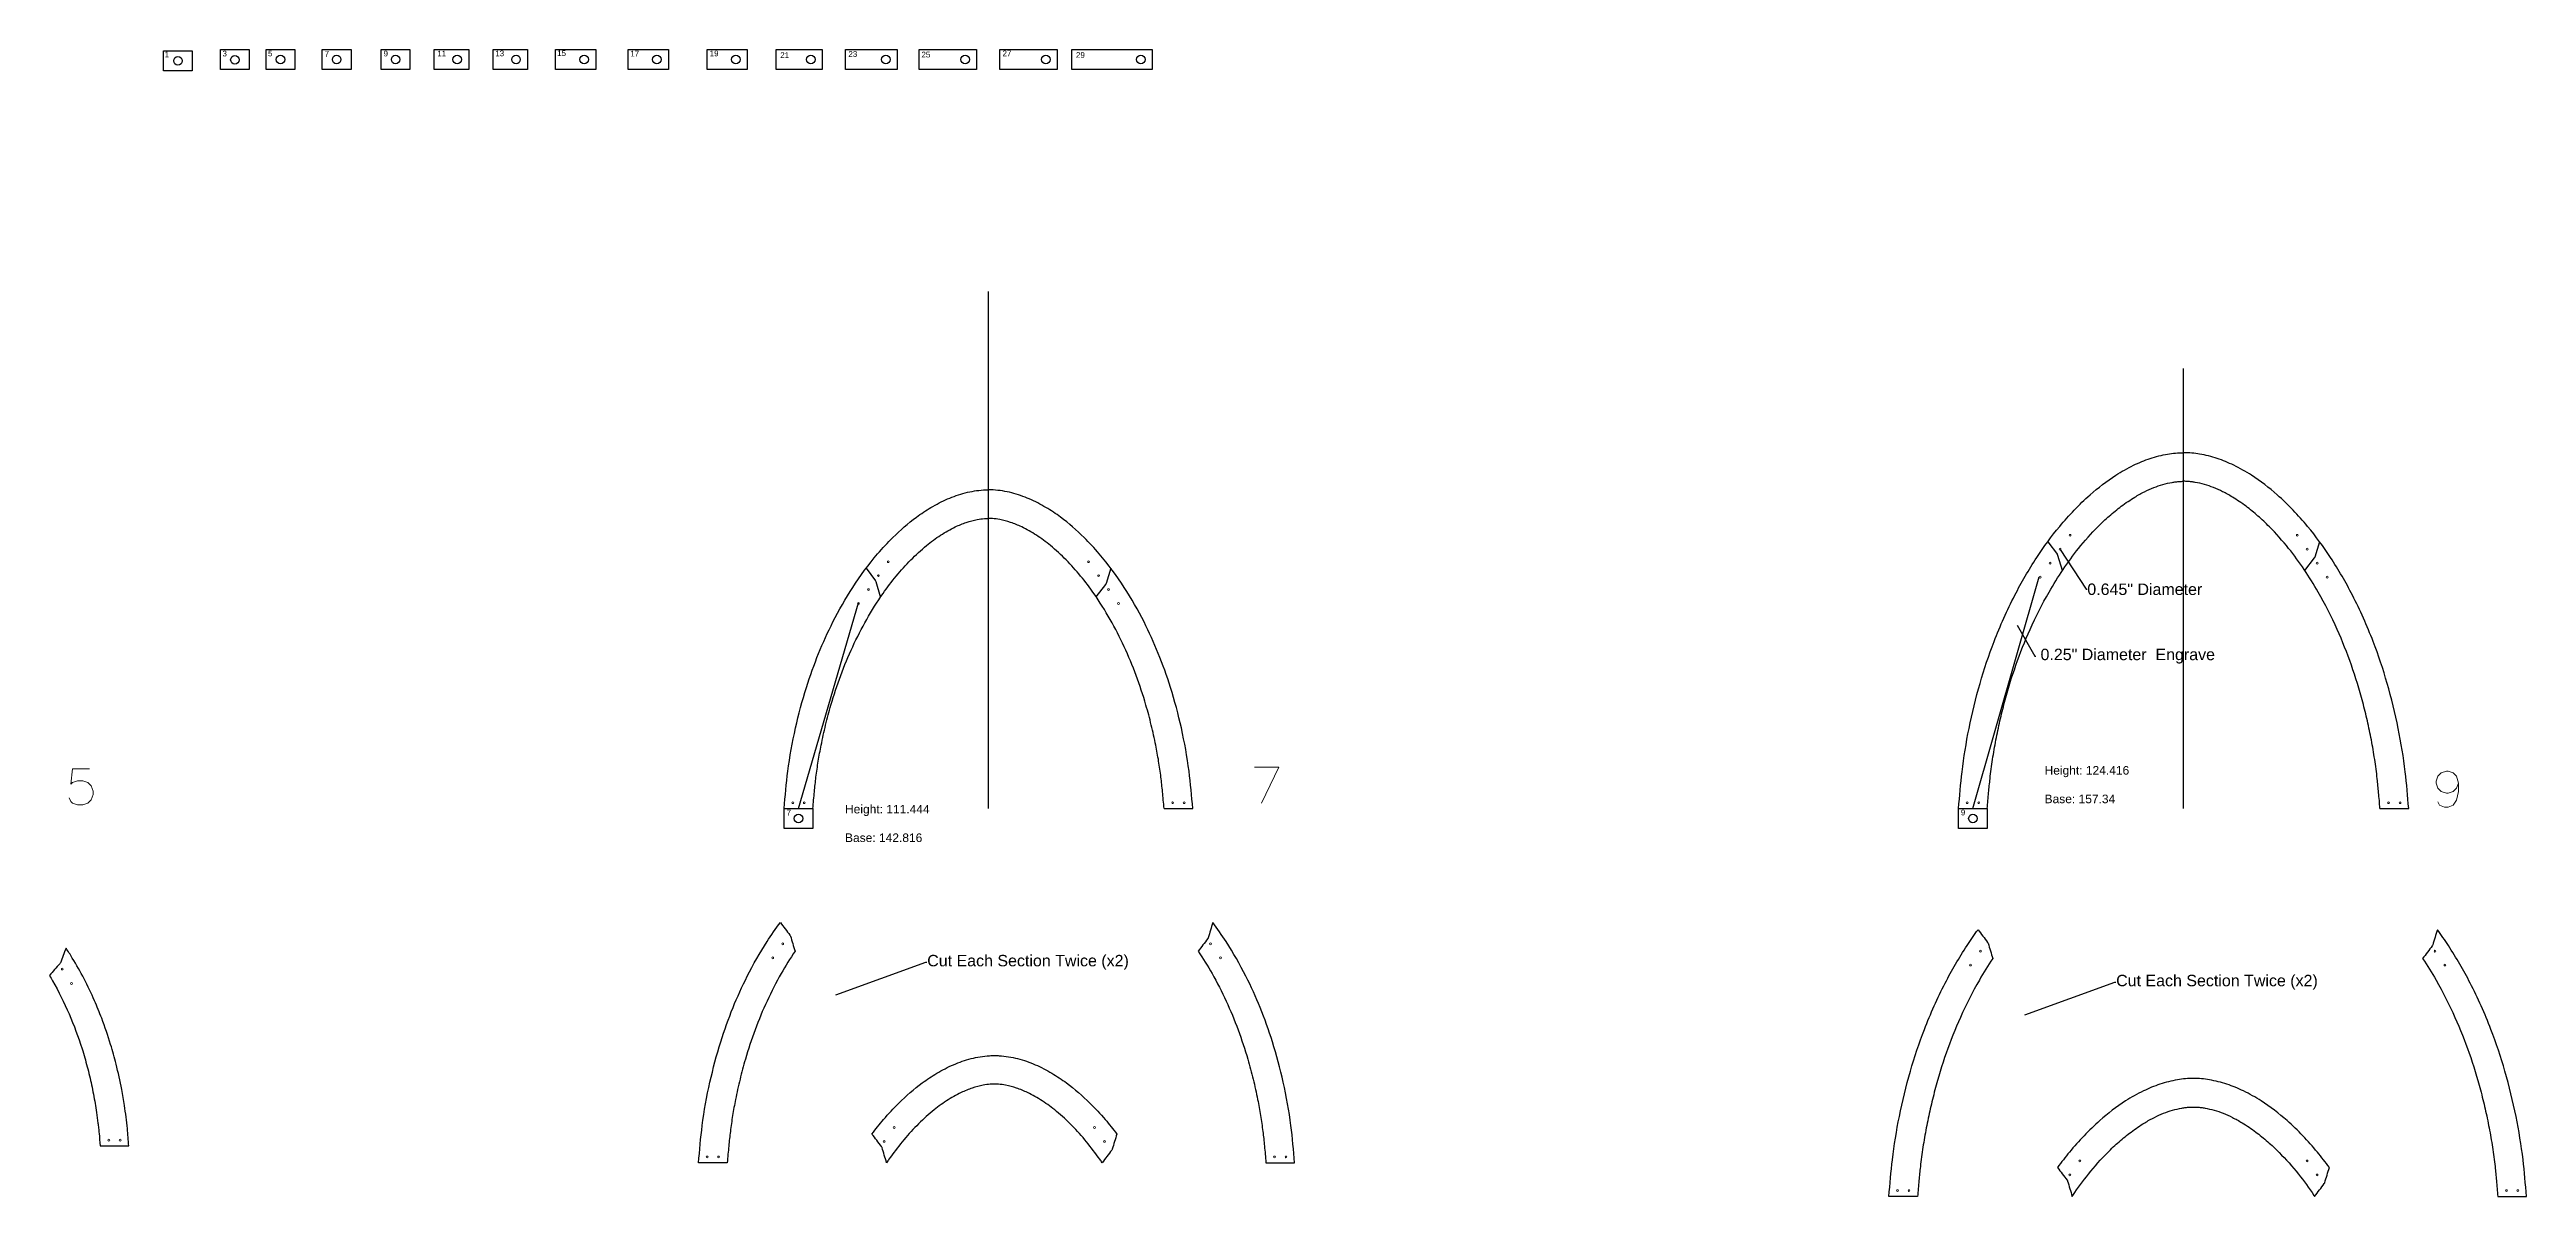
# Model space of a CAD drawing. Header units: inches. Extents: x -1683 to 11264, y -1696 to 4470.
# Drawn here: x 926 to 1792, y -1476 to -1075 of the extents above; entities that cross this region are included whole.
import ezdxf
from ezdxf import colors
from ezdxf.entities.mleader import LeaderData, LeaderLine
from ezdxf.math import Vec2, Vec3

# ---------------------------------------------------------------- set-up
doc = ezdxf.new("R2010")
doc.units = ezdxf.units.IN
doc.header["$MEASUREMENT"] = 0
doc.layers.add('Anchoring', color=1, linetype='Continuous')
doc.layers.add('Annotation', color=7, linetype='Continuous', lineweight=9)
doc.layers.add('Drilling', color=3, linetype='Continuous', lineweight=13)
doc.styles.get("Standard").update_dxf_attribs({"font": 'Arial.ttf'})

msp = doc.modelspace()

# ---------------------------------------------------------------- linework, layer by layer
at = {"transparency": 33554687}
for p, q in [((1253.976, -1340.609), (1253.976, -1159.796)), ((1182.568, -1340.609), (1192.604, -1340.609)), ((1315.348, -1340.609), (1325.384, -1340.609))]:
    msp.add_line(p, q, dxfattribs=at)
for p, q in [((1671.783, -1340.609), (1671.783, -1186.775)), ((1624.26, -1247.34), (1627.627, -1251.78)), ((1629.401, -1257.429), (1627.787, -1252.095)), ((1714.165, -1257.429), (1717.532, -1252.988)), ((1719.306, -1247.34), (1717.693, -1252.674)), ((1211.178, -1256.612), (1214.53, -1261.024)), ((1216.29, -1266.645), (1214.691, -1261.34)), ((1291.662, -1266.645), (1295.015, -1262.234)), ((1296.775, -1256.612), (1295.176, -1261.917)), ((1593.113, -1340.609), (1603.146, -1340.609)), ((1740.42, -1340.609), (1750.453, -1340.609))]:
    msp.add_line(p, q)
for points, knots in [([(1593.113, -1340.609), (1593.461, -1336.329), (1594.224, -1326.959), (1596.632, -1312.317), (1600.328, -1297.072), (1605.562, -1281.418), (1612.127, -1266.652), (1619.904, -1253.203), (1628.573, -1241.322), (1637.838, -1231.568), (1646.776, -1224.665), (1653.955, -1220.583), (1660.029, -1218.061), (1665.957, -1216.57), (1669.875, -1216.178), (1671.783, -1216.193)], [0, 0, 0, 0, 20.3234942, 44.5021676, 70.16711, 94.5237894, 122.5568925, 146.5292791, 167.9481133, 192.0704626, 209.9549805, 221.215557, 231.0716215, 241.0361889, 249.925333, 249.925333, 249.925333, 249.925333]), ([(1750.453, -1340.609), (1750.105, -1336.329), (1749.342, -1326.959), (1746.934, -1312.317), (1743.238, -1297.072), (1738.004, -1281.418), (1731.439, -1266.652), (1723.662, -1253.203), (1714.993, -1241.322), (1705.728, -1231.568), (1696.79, -1224.665), (1689.611, -1220.583), (1683.537, -1218.061), (1677.609, -1216.57), (1673.691, -1216.178), (1671.783, -1216.193)], [0, 0, 0, 0, 20.3234942, 44.5021676, 70.16711, 94.5237894, 122.5568925, 146.5292791, 167.9481133, 192.0704626, 209.9549805, 221.215557, 231.0716215, 241.0361889, 249.925333, 249.925333, 249.925333, 249.925333]), ([(1603.146, -1340.609), (1603.298, -1338.746), (1603.45, -1336.906), (1603.764, -1333.45), (1603.923, -1331.827), (1604.23, -1329.087), (1604.367, -1327.959), (1604.667, -1325.696), (1604.829, -1324.564), (1605.348, -1321.168), (1605.739, -1318.905), (1606.597, -1314.419), (1607.062, -1312.197), (1608.065, -1307.784), (1608.604, -1305.589), (1610.342, -1299.047), (1611.66, -1294.741), (1614.632, -1286.261), (1616.285, -1282.088), (1620.109, -1273.538), (1622.315, -1269.174), (1626.28, -1262.268), (1627.915, -1259.633), (1631.361, -1254.518), (1633.17, -1252.042), (1637.204, -1246.997), (1639.452, -1244.454), (1643.108, -1240.774), (1644.438, -1239.521), (1647.165, -1237.126), (1648.557, -1235.99), (1651.534, -1233.759), (1653.126, -1232.677), (1655.867, -1231.021), (1657.001, -1230.393), (1659.204, -1229.291), (1660.268, -1228.812), (1662.386, -1227.971), (1663.437, -1227.611), (1665.575, -1226.999), (1666.656, -1226.749), (1668.187, -1226.479), (1668.637, -1226.411), (1669.508, -1226.302), (1669.93, -1226.261), (1670.806, -1226.203), (1671.257, -1226.189), (1671.706, -1226.193), (1671.707, -1226.193), (1671.708, -1226.193), (1671.71, -1226.193), (1671.734, -1226.193), (1671.759, -1226.193), (1671.783, -1226.193)], [1.286661, 1.286661, 1.286661, 1.286661, 10.1676099, 10.1676099, 18.2126065, 18.2126065, 23.9412496, 23.9412496, 29.6698928, 29.6698928, 41.1271791, 41.1271791, 52.3934174, 52.3934174, 63.6596557, 63.6596557, 86.1921324, 86.1921324, 108.724609, 108.724609, 133.3963671, 133.3963671, 149.1855341, 149.1855341, 164.9747012, 164.9747012, 182.6828516, 182.6828516, 192.3919656, 192.3919656, 202.1010796, 202.1010796, 212.754456, 212.754456, 220.1433039, 220.1433039, 227.0021249, 227.0021249, 233.860946, 233.860946, 240.719767, 240.719767, 243.6765654, 243.6765654, 246.6333638, 246.6333638, 249.925333, 249.925333, 249.925333, 249.9349318, 249.9349318, 249.9349318, 250.1139439, 250.1139439, 250.1139439, 250.1139439]), ([(1671.722, -1224.593), (1671.746, -1224.593), (1671.771, -1224.593), (1671.795, -1224.593), (1671.795, -1224.593), (1671.795, -1224.593)], [249.93493179, 249.93493179, 249.93493179, 249.93493179, 250.1121538, 250.1121538, 250.11394392, 250.11394392, 250.11394392, 250.11394392]), ([(1671.741, -1222.193), (1671.765, -1222.193), (1671.789, -1222.193), (1671.814, -1222.193), (1671.814, -1222.193), (1671.814, -1222.193)], [249.93493179, 249.93493179, 249.93493179, 249.93493179, 250.1121538, 250.1121538, 250.11394392, 250.11394392, 250.11394392, 250.11394392]), ([(1671.825, -1222.193), (1671.801, -1222.193), (1671.777, -1222.193), (1671.752, -1222.193), (1671.752, -1222.193), (1671.752, -1222.193)], [249.93493179, 249.93493179, 249.93493179, 249.93493179, 250.1121538, 250.1121538, 250.11394392, 250.11394392, 250.11394392, 250.11394392]), ([(1671.844, -1224.593), (1671.819, -1224.593), (1671.795, -1224.593), (1671.771, -1224.593), (1671.771, -1224.593), (1671.77, -1224.593)], [249.93493179, 249.93493179, 249.93493179, 249.93493179, 250.1121538, 250.1121538, 250.11394392, 250.11394392, 250.11394392, 250.11394392]), ([(1740.42, -1340.609), (1740.268, -1338.746), (1740.116, -1336.906), (1739.802, -1333.45), (1739.642, -1331.827), (1739.336, -1329.087), (1739.199, -1327.959), (1738.899, -1325.696), (1738.737, -1324.564), (1738.218, -1321.168), (1737.827, -1318.905), (1736.968, -1314.419), (1736.504, -1312.197), (1735.501, -1307.784), (1734.962, -1305.589), (1733.224, -1299.047), (1731.906, -1294.741), (1728.934, -1286.261), (1727.281, -1282.088), (1723.457, -1273.538), (1721.251, -1269.174), (1717.286, -1262.268), (1715.651, -1259.633), (1712.205, -1254.518), (1710.396, -1252.042), (1706.362, -1246.997), (1704.114, -1244.454), (1700.458, -1240.774), (1699.128, -1239.521), (1696.401, -1237.126), (1695.009, -1235.99), (1692.032, -1233.759), (1690.44, -1232.677), (1687.699, -1231.021), (1686.565, -1230.393), (1684.362, -1229.291), (1683.298, -1228.812), (1681.18, -1227.971), (1680.129, -1227.611), (1677.991, -1226.999), (1676.91, -1226.749), (1675.379, -1226.479), (1674.928, -1226.411), (1674.058, -1226.302), (1673.636, -1226.261), (1672.76, -1226.203), (1672.309, -1226.189), (1671.86, -1226.193), (1671.859, -1226.193), (1671.858, -1226.193), (1671.856, -1226.193), (1671.832, -1226.193), (1671.807, -1226.193), (1671.783, -1226.193)], [1.286661, 1.286661, 1.286661, 1.286661, 10.1676099, 10.1676099, 18.2126065, 18.2126065, 23.9412496, 23.9412496, 29.6698928, 29.6698928, 41.1271791, 41.1271791, 52.3934174, 52.3934174, 63.6596557, 63.6596557, 86.1921324, 86.1921324, 108.724609, 108.724609, 133.3963671, 133.3963671, 149.1855341, 149.1855341, 164.9747012, 164.9747012, 182.6828516, 182.6828516, 192.3919656, 192.3919656, 202.1010796, 202.1010796, 212.754456, 212.754456, 220.1433039, 220.1433039, 227.0021249, 227.0021249, 233.860946, 233.860946, 240.719767, 240.719767, 243.6765654, 243.6765654, 246.6333638, 246.6333638, 249.925333, 249.925333, 249.925333, 249.9349318, 249.9349318, 249.9349318, 250.1139439, 250.1139439, 250.1139439, 250.1139439]), ([(1186.349, -1390.546), (1185.816, -1388.777), (1185.283, -1387.009), (1184.751, -1385.24), (1184.716, -1385.127), (1184.661, -1385.018), (1184.589, -1384.924), (1183.472, -1383.453), (1182.354, -1381.983), (1181.237, -1380.512), (1179.603, -1382.681), (1175.394, -1388.725), (1169.758, -1398.638), (1164.448, -1410.393), (1160.016, -1422.776), (1156.363, -1436.552), (1153.795, -1450.719), (1152.995, -1460.171), (1152.628, -1464.509), (1155.973, -1464.509), (1159.318, -1464.509), (1162.664, -1464.509), (1162.831, -1462.536), (1162.998, -1460.594), (1163.351, -1456.948), (1163.532, -1455.237), (1163.855, -1452.622), (1163.979, -1451.696), (1164.245, -1449.838), (1164.387, -1448.909), (1164.842, -1446.121), (1165.18, -1444.262), (1166.024, -1440.039), (1166.55, -1437.671), (1167.695, -1432.977), (1168.315, -1430.648), (1170.005, -1424.843), (1171.142, -1421.393), (1173.668, -1414.593), (1175.055, -1411.244), (1178.079, -1404.691), (1179.717, -1401.484), (1183.008, -1395.688), (1184.629, -1393.074), (1186.349, -1390.546)], [0, 0, 0, 0, 1, 1, 1, 1.3552058, 1.3552058, 1.3552058, 2.3552058, 2.3552058, 2.3552058, 15.204322, 37.1665399, 56.2488392, 76.2117104, 99.3699487, 123.6621644, 144.2668275, 144.2668275, 144.2668275, 145.2668275, 145.2668275, 145.2668275, 154.6773656, 154.6773656, 163.2387657, 163.2387657, 167.9903851, 167.9903851, 172.7420046, 172.7420046, 182.2452436, 182.2452436, 194.3467569, 194.3467569, 206.4482702, 206.4482702, 224.7899986, 224.7899986, 243.131727, 243.131727, 261.4734554, 261.4734554, 277.2921686, 277.2921686, 277.2921686, 277.2921686]), ([(1361.002, -1464.509), (1357.657, -1464.509), (1354.312, -1464.509), (1350.966, -1464.509), (1350.799, -1462.536), (1350.631, -1460.594), (1350.279, -1456.948), (1350.097, -1455.237), (1349.775, -1452.622), (1349.651, -1451.696), (1349.385, -1449.838), (1349.242, -1448.909), (1348.788, -1446.121), (1348.45, -1444.262), (1347.605, -1440.039), (1347.08, -1437.671), (1345.935, -1432.977), (1345.315, -1430.648), (1343.625, -1424.843), (1342.488, -1421.393), (1339.962, -1414.593), (1338.575, -1411.244), (1335.551, -1404.691), (1333.913, -1401.484), (1330.622, -1395.688), (1329.001, -1393.074), (1327.281, -1390.546), (1328.398, -1389.075), (1329.515, -1387.604), (1330.633, -1386.134), (1330.705, -1386.039), (1330.76, -1385.931), (1330.794, -1385.817), (1331.327, -1384.049), (1331.86, -1382.28), (1332.393, -1380.512), (1334.027, -1382.681), (1338.235, -1388.725), (1343.872, -1398.638), (1349.182, -1410.393), (1353.614, -1422.776), (1357.267, -1436.552), (1359.835, -1450.719), (1360.635, -1460.171), (1361.002, -1464.509)], [0, 0, 0, 0, 1, 1, 1, 10.4105382, 10.4105382, 18.9719382, 18.9719382, 23.7235577, 23.7235577, 28.4751771, 28.4751771, 37.9784161, 37.9784161, 50.0799294, 50.0799294, 62.1814427, 62.1814427, 80.5231711, 80.5231711, 98.8648995, 98.8648995, 117.2066279, 117.2066279, 133.0253412, 133.0253412, 133.0253412, 134.0253412, 134.0253412, 134.0253412, 134.380547, 134.380547, 134.380547, 135.380547, 135.380547, 135.380547, 148.2296632, 170.1918811, 189.2741804, 209.2370515, 232.3952898, 256.6875055, 277.2921686, 277.2921686, 277.2921686, 277.2921686]), ([(1605.043, -1393.096), (1604.505, -1391.317), (1603.967, -1389.539), (1603.43, -1387.761), (1603.396, -1387.649), (1603.34, -1387.54), (1603.269, -1387.447), (1602.147, -1385.967), (1601.025, -1384.486), (1599.902, -1383.006), (1598.571, -1384.822), (1594.406, -1390.841), (1587.769, -1402.319), (1581.204, -1417.085), (1575.97, -1432.738), (1572.275, -1447.984), (1569.866, -1462.625), (1569.103, -1471.996), (1568.755, -1476.275), (1572.099, -1476.275), (1575.444, -1476.275), (1578.788, -1476.275), (1578.94, -1474.412), (1579.092, -1472.573), (1579.406, -1469.116), (1579.566, -1467.494), (1579.872, -1464.754), (1580.009, -1463.626), (1580.309, -1461.362), (1580.471, -1460.23), (1580.99, -1456.835), (1581.381, -1454.572), (1582.24, -1450.086), (1582.704, -1447.864), (1583.707, -1443.45), (1584.247, -1441.256), (1585.984, -1434.714), (1587.302, -1430.408), (1590.274, -1421.928), (1591.927, -1417.755), (1595.751, -1409.204), (1597.957, -1404.841), (1601.851, -1398.058), (1603.407, -1395.542), (1605.043, -1393.096)], [0, 0, 0, 0, 1, 1, 1, 1.3532484, 1.3532484, 1.3532484, 2.3532484, 2.3532484, 2.3532484, 13.0091055, 36.9814921, 65.0145951, 89.3712746, 115.0362169, 139.2148904, 159.5383846, 159.5383846, 159.5383846, 160.5383846, 160.5383846, 160.5383846, 169.4193335, 169.4193335, 177.4643301, 177.4643301, 183.1929732, 183.1929732, 188.9216164, 188.9216164, 200.3789027, 200.3789027, 211.645141, 211.645141, 222.9113793, 222.9113793, 245.443856, 245.443856, 267.9763326, 267.9763326, 292.6480907, 292.6480907, 307.7113854, 307.7113854, 307.7113854, 307.7113854]), ([(1791.622, -1476.275), (1788.278, -1476.275), (1784.933, -1476.275), (1781.589, -1476.275), (1781.437, -1474.412), (1781.285, -1472.573), (1780.971, -1469.116), (1780.811, -1467.494), (1780.505, -1464.754), (1780.368, -1463.626), (1780.068, -1461.362), (1779.906, -1460.23), (1779.387, -1456.835), (1778.995, -1454.572), (1778.137, -1450.086), (1777.673, -1447.864), (1776.67, -1443.45), (1776.13, -1441.256), (1774.393, -1434.714), (1773.075, -1430.408), (1770.103, -1421.928), (1768.45, -1417.755), (1764.626, -1409.204), (1762.42, -1404.841), (1758.526, -1398.058), (1756.97, -1395.542), (1755.334, -1393.096), (1756.457, -1391.615), (1757.579, -1390.135), (1758.701, -1388.655), (1758.772, -1388.561), (1758.828, -1388.453), (1758.862, -1388.34), (1759.399, -1386.562), (1759.937, -1384.784), (1760.475, -1383.006), (1761.806, -1384.822), (1765.971, -1390.841), (1772.608, -1402.319), (1779.173, -1417.085), (1784.407, -1432.738), (1788.102, -1447.984), (1790.511, -1462.625), (1791.274, -1471.996), (1791.622, -1476.275)], [0, 0, 0, 0, 1, 1, 1, 9.8809489, 9.8809489, 17.9259455, 17.9259455, 23.6545887, 23.6545887, 29.3832318, 29.3832318, 40.8405181, 40.8405181, 52.1067564, 52.1067564, 63.3729948, 63.3729948, 85.9054714, 85.9054714, 108.437948, 108.437948, 133.1097061, 133.1097061, 148.1730008, 148.1730008, 148.1730008, 149.1730008, 149.1730008, 149.1730008, 149.5262492, 149.5262492, 149.5262492, 150.5262492, 150.5262492, 150.5262492, 161.1821063, 185.1544929, 213.1875959, 237.5442754, 263.2092178, 287.3878912, 307.7113854, 307.7113854, 307.7113854, 307.7113854]), ([(953.466, -1458.623), (950.123, -1458.623), (946.78, -1458.623), (943.437, -1458.623), (943.322, -1457.117), (943.207, -1455.656), (943.017, -1453.635), (942.957, -1453.039), (942.826, -1451.839), (942.757, -1451.238), (942.535, -1449.43), (942.37, -1448.221), (942.03, -1445.919), (941.858, -1444.828), (941.493, -1442.663), (941.3, -1441.586), (940.89, -1439.443), (940.672, -1438.373), (939.983, -1435.172), (939.474, -1433.046), (938.361, -1428.827), (937.756, -1426.734), (935.795, -1420.511), (934.29, -1416.44), (930.871, -1408.508), (928.958, -1404.647), (926.464, -1400.286), (926.084, -1399.637), (925.697, -1398.993), (926.915, -1397.632), (928.134, -1396.272), (929.352, -1394.911), (929.432, -1394.822), (929.497, -1394.717), (929.54, -1394.605), (930.199, -1392.902), (930.858, -1391.198), (931.518, -1389.495), (932.27, -1390.624), (934.509, -1394.127), (937.934, -1400.205), (941.301, -1407.277), (944.42, -1414.926), (946.935, -1422.327), (949.238, -1430.643), (950.81, -1437.765), (952.093, -1445.301), (952.954, -1451.882), (953.313, -1456.61), (953.466, -1458.623)], [0, 0, 0, 0, 1, 1, 1, 8.2181972, 8.2181972, 11.3019158, 11.3019158, 14.3856345, 14.3856345, 20.5530718, 20.5530718, 26.0833446, 26.0833446, 31.6136174, 31.6136174, 37.1438902, 37.1438902, 48.2044358, 48.2044358, 59.2649814, 59.2649814, 81.3860725, 81.3860725, 103.5071637, 103.5071637, 107.4053266, 107.4053266, 107.4053266, 108.4053266, 108.4053266, 108.4053266, 108.7643991, 108.7643991, 108.7643991, 109.7643991, 109.7643991, 109.7643991, 116.1878746, 129.4373499, 142.769275, 153.2454599, 168.5379417, 179.744478, 194.0913282, 203.0472579, 215.936193, 225.4951565, 225.4951565, 225.4951565, 225.4951565]), ([(1216.759, -1459.204), (1217.292, -1460.972), (1217.824, -1462.741), (1218.357, -1464.509), (1218.632, -1464.106), (1218.909, -1463.705), (1220.666, -1461.198), (1222.214, -1459.155), (1227.071, -1453.257), (1230.579, -1449.646), (1235.95, -1445.237), (1237.609, -1444.009), (1240.98, -1441.804), (1242.698, -1440.824), (1245.718, -1439.379), (1247.015, -1438.845), (1249.578, -1437.977), (1250.846, -1437.642), (1252.953, -1437.253), (1253.797, -1437.144), (1255.107, -1437.049), (1255.581, -1437.03), (1256.044, -1437.029), (1256.506, -1437.03), (1256.98, -1437.049), (1258.29, -1437.144), (1259.134, -1437.253), (1261.242, -1437.642), (1262.509, -1437.977), (1265.072, -1438.845), (1266.369, -1439.379), (1269.389, -1440.824), (1271.107, -1441.804), (1274.478, -1444.009), (1276.137, -1445.237), (1281.509, -1449.646), (1285.016, -1453.257), (1289.873, -1459.155), (1291.421, -1461.198), (1293.179, -1463.705), (1293.455, -1464.106), (1293.73, -1464.509), (1294.847, -1463.038), (1295.965, -1461.568), (1297.082, -1460.097), (1297.154, -1460.003), (1297.209, -1459.894), (1297.244, -1459.781), (1297.776, -1458.012), (1298.309, -1456.244), (1298.842, -1454.475), (1297.539, -1452.745), (1294.55, -1449.011), (1288.857, -1442.848), (1282.601, -1437.41), (1276.091, -1433.043), (1270.403, -1430.091), (1264.224, -1427.913), (1259.353, -1427.116), (1256.61, -1427.03), (1256.044, -1427.029), (1255.477, -1427.03), (1252.734, -1427.116), (1247.863, -1427.913), (1241.684, -1430.091), (1235.997, -1433.043), (1229.486, -1437.41), (1223.23, -1442.848), (1217.537, -1449.011), (1214.548, -1452.745), (1213.245, -1454.475), (1214.362, -1455.946), (1215.48, -1457.417), (1216.597, -1458.887), (1216.669, -1458.981), (1216.724, -1459.09), (1216.759, -1459.204)], [0, 0, 0, 0, 1, 1, 1, 3.5230152, 3.5230152, 16.8640113, 16.8640113, 43.5460035, 43.5460035, 54.9638901, 54.9638901, 66.3817768, 66.3817768, 74.8594487, 74.8594487, 83.3371206, 83.3371206, 89.0891507, 89.0891507, 92.4064521, 92.4064521, 92.4064521, 95.7237535, 95.7237535, 101.4757836, 101.4757836, 109.9534555, 109.9534555, 118.4311273, 118.4311273, 129.849014, 129.849014, 141.2669007, 141.2669007, 167.9488929, 167.9488929, 181.289889, 181.289889, 183.8129042, 183.8129042, 183.8129042, 184.8129042, 184.8129042, 184.8129042, 185.16811, 185.16811, 185.16811, 186.16811, 186.16811, 186.16811, 196.4173801, 208.7886799, 225.8623289, 235.5116661, 245.8538425, 256.1213352, 266.4056891, 269.0814488, 269.0814488, 269.0814488, 271.7572085, 282.0415625, 292.3090551, 302.6512315, 312.3005688, 329.3742177, 341.7455175, 351.9947877, 351.9947877, 351.9947877, 352.9947877, 352.9947877, 352.9947877, 353.3499935, 353.3499935, 353.3499935, 353.3499935]), ([(1675.198, -1435.04), (1677.106, -1435.025), (1681.024, -1435.416), (1686.952, -1436.908), (1693.026, -1439.429), (1700.205, -1443.511), (1709.143, -1450.415), (1716.851, -1458.53), (1721.376, -1464.352), (1722.721, -1466.186), (1722.183, -1467.964), (1721.645, -1469.742), (1721.108, -1471.52), (1721.074, -1471.633), (1721.018, -1471.741), (1720.947, -1471.835), (1719.825, -1473.315), (1718.702, -1474.795), (1717.58, -1476.275), (1717.501, -1476.158), (1717.422, -1476.04), (1715.62, -1473.365), (1713.811, -1470.889), (1709.776, -1465.844), (1707.528, -1463.301), (1703.872, -1459.621), (1702.543, -1458.367), (1699.816, -1455.972), (1698.424, -1454.836), (1695.447, -1452.605), (1693.855, -1451.524), (1691.114, -1449.867), (1689.98, -1449.24), (1687.776, -1448.138), (1686.712, -1447.658), (1684.595, -1446.817), (1683.544, -1446.457), (1681.406, -1445.846), (1680.325, -1445.596), (1678.794, -1445.326), (1678.343, -1445.257), (1677.473, -1445.148), (1677.051, -1445.107), (1676.175, -1445.05), (1675.724, -1445.036), (1675.275, -1445.039), (1675.274, -1445.039), (1675.272, -1445.039), (1675.271, -1445.039), (1675.247, -1445.039), (1675.222, -1445.04), (1675.198, -1445.04), (1675.173, -1445.04), (1675.149, -1445.039), (1675.125, -1445.039), (1675.123, -1445.039), (1675.122, -1445.039), (1675.121, -1445.039), (1674.671, -1445.036), (1674.22, -1445.05), (1673.345, -1445.107), (1672.923, -1445.148), (1672.052, -1445.257), (1671.602, -1445.326), (1670.07, -1445.596), (1668.99, -1445.846), (1666.852, -1446.457), (1665.801, -1446.817), (1663.683, -1447.658), (1662.619, -1448.138), (1660.416, -1449.24), (1659.282, -1449.867), (1656.541, -1451.524), (1654.949, -1452.605), (1651.972, -1454.836), (1650.58, -1455.972), (1647.853, -1458.367), (1646.523, -1459.621), (1642.867, -1463.301), (1640.619, -1465.844), (1636.585, -1470.889), (1634.775, -1473.365), (1632.973, -1476.04), (1632.894, -1476.158), (1632.815, -1476.275), (1632.278, -1474.497), (1631.74, -1472.719), (1631.202, -1470.941), (1631.168, -1470.829), (1631.113, -1470.72), (1631.042, -1470.627), (1629.92, -1469.146), (1628.797, -1467.666), (1627.675, -1466.186), (1629.02, -1464.352), (1633.545, -1458.53), (1641.252, -1450.415), (1650.191, -1443.511), (1657.37, -1439.429), (1663.444, -1436.908), (1669.372, -1435.416), (1673.29, -1435.025), (1675.198, -1435.04)], [0, 0, 0, 0, 8.889144, 18.8537114, 28.709776, 39.9703525, 57.8548704, 81.9772196, 92.7401968, 92.7401968, 92.7401968, 93.7401968, 93.7401968, 93.7401968, 94.0934452, 94.0934452, 94.0934452, 95.0934452, 95.0934452, 95.0934452, 95.8193176, 95.8193176, 111.6084846, 111.6084846, 129.3166351, 129.3166351, 139.025749, 139.025749, 148.734863, 148.734863, 159.3882394, 159.3882394, 166.7770874, 166.7770874, 173.6359084, 173.6359084, 180.4947294, 180.4947294, 187.3535504, 187.3535504, 190.3103488, 190.3103488, 193.2671472, 193.2671472, 196.5591164, 196.5591164, 196.5591164, 196.5687152, 196.5687152, 196.5687152, 196.7477273, 196.7477273, 196.7477273, 196.9267395, 196.9267395, 196.9267395, 196.9363383, 196.9363383, 196.9363383, 200.2283075, 200.2283075, 203.1851059, 203.1851059, 206.1419043, 206.1419043, 213.0007253, 213.0007253, 219.8595463, 219.8595463, 226.7183673, 226.7183673, 234.1072153, 234.1072153, 244.7605917, 244.7605917, 254.4697057, 254.4697057, 264.1788196, 264.1788196, 281.8869701, 281.8869701, 297.6761371, 297.6761371, 298.4020095, 298.4020095, 298.4020095, 299.4020095, 299.4020095, 299.4020095, 299.7552579, 299.7552579, 299.7552579, 300.7552579, 300.7552579, 300.7552579, 311.5182351, 335.6405843, 353.5251022, 364.7856787, 374.6417433, 384.6063107, 393.4954547, 393.4954547, 393.4954547, 393.4954547])]:
    msp.add_open_spline(points, degree=3, knots=knots)
for points, knots in [([(1182.568, -1340.609), (1182.936, -1336.271), (1183.736, -1326.819), (1186.304, -1312.652), (1189.957, -1298.875), (1194.389, -1286.492), (1199.699, -1274.737), (1206.407, -1262.94), (1213.627, -1253.143), (1221.163, -1244.984), (1227.418, -1239.546), (1233.929, -1235.179), (1239.617, -1232.228), (1245.796, -1230.05), (1250.667, -1229.252), (1253.41, -1229.166), (1253.976, -1229.165)], [0, 0, 0, 0, 20.6046631, 44.8968788, 68.0551171, 88.0179882, 107.1002875, 129.0625055, 152.1608918, 164.5321916, 181.6058406, 191.2551778, 201.5973542, 211.8648468, 222.1492008, 224.8249605, 224.8249605, 224.8249605, 224.8249605]), ([(1325.384, -1340.609), (1325.017, -1336.271), (1324.217, -1326.819), (1321.649, -1312.652), (1317.996, -1298.875), (1313.564, -1286.492), (1308.253, -1274.737), (1301.545, -1262.94), (1294.326, -1253.143), (1286.79, -1244.984), (1280.534, -1239.546), (1274.023, -1235.179), (1268.336, -1232.228), (1262.156, -1230.05), (1257.286, -1229.252), (1254.542, -1229.166), (1253.976, -1229.165)], [0, 0, 0, 0, 20.6046631, 44.8968788, 68.0551171, 88.0179882, 107.1002875, 129.0625055, 152.1608918, 164.5321916, 181.6058406, 191.2551778, 201.5973542, 211.8648468, 222.1492008, 224.8249605, 224.8249605, 224.8249605, 224.8249605]), ([(1192.604, -1340.609), (1192.772, -1338.636), (1192.939, -1336.694), (1193.291, -1333.047), (1193.473, -1331.337), (1193.796, -1328.722), (1193.919, -1327.796), (1194.186, -1325.938), (1194.328, -1325.008), (1194.782, -1322.221), (1195.121, -1320.362), (1195.965, -1316.139), (1196.491, -1313.771), (1197.635, -1309.077), (1198.256, -1306.748), (1199.946, -1300.943), (1201.083, -1297.493), (1203.609, -1290.692), (1204.996, -1287.344), (1208.02, -1280.791), (1209.658, -1277.584), (1213.191, -1271.36), (1215.089, -1268.341), (1218.598, -1263.334), (1220.147, -1261.291), (1225.004, -1255.393), (1228.511, -1251.783), (1233.883, -1247.373), (1235.541, -1246.145), (1238.913, -1243.94), (1240.631, -1242.96), (1243.651, -1241.515), (1244.948, -1240.981), (1247.511, -1240.113), (1248.778, -1239.779), (1250.886, -1239.39), (1251.73, -1239.28), (1253.04, -1239.185), (1253.514, -1239.167), (1253.976, -1239.165)], [1.3382638, 1.3382638, 1.3382638, 1.3382638, 10.748802, 10.748802, 19.310202, 19.310202, 24.0618215, 24.0618215, 28.8134409, 28.8134409, 38.3166799, 38.3166799, 50.4181932, 50.4181932, 62.5197065, 62.5197065, 80.8614349, 80.8614349, 99.2031633, 99.2031633, 117.5448917, 117.5448917, 135.8866202, 135.8866202, 149.2276162, 149.2276162, 175.9096084, 175.9096084, 187.3274951, 187.3274951, 198.7453818, 198.7453818, 207.2230537, 207.2230537, 215.7007255, 215.7007255, 221.4527556, 221.4527556, 224.770057, 224.770057, 224.770057, 224.770057]), ([(1315.348, -1340.609), (1315.181, -1338.636), (1315.013, -1336.694), (1314.661, -1333.047), (1314.479, -1331.337), (1314.157, -1328.722), (1314.033, -1327.796), (1313.767, -1325.938), (1313.624, -1325.008), (1313.17, -1322.221), (1312.832, -1320.362), (1311.987, -1316.139), (1311.461, -1313.771), (1310.317, -1309.077), (1309.697, -1306.748), (1308.007, -1300.943), (1306.87, -1297.493), (1304.344, -1290.692), (1302.957, -1287.344), (1299.933, -1280.791), (1298.294, -1277.584), (1294.761, -1271.36), (1292.863, -1268.341), (1289.354, -1263.334), (1287.806, -1261.291), (1282.948, -1255.393), (1279.441, -1251.783), (1274.07, -1247.373), (1272.411, -1246.145), (1269.039, -1243.94), (1267.321, -1242.96), (1264.302, -1241.515), (1263.005, -1240.981), (1260.441, -1240.113), (1259.174, -1239.779), (1257.067, -1239.39), (1256.223, -1239.28), (1254.913, -1239.185), (1254.439, -1239.167), (1253.976, -1239.165)], [1.3382638, 1.3382638, 1.3382638, 1.3382638, 10.748802, 10.748802, 19.310202, 19.310202, 24.0618215, 24.0618215, 28.8134409, 28.8134409, 38.3166799, 38.3166799, 50.4181932, 50.4181932, 62.5197065, 62.5197065, 80.8614349, 80.8614349, 99.2031633, 99.2031633, 117.5448917, 117.5448917, 135.8866202, 135.8866202, 149.2276162, 149.2276162, 175.9096084, 175.9096084, 187.3274951, 187.3274951, 198.7453818, 198.7453818, 207.2230537, 207.2230537, 215.7007255, 215.7007255, 221.4527556, 221.4527556, 224.770057, 224.770057, 224.770057, 224.770057])]:
    msp.add_open_spline(points, degree=3, knots=knots, dxfattribs=at)
for points in [[(1671.718, -1224.593), (1671.72, -1224.593), (1671.721, -1224.593), (1671.722, -1224.593)], [(1671.737, -1222.193), (1671.738, -1222.193), (1671.74, -1222.193), (1671.741, -1222.193)], [(1671.829, -1222.193), (1671.828, -1222.193), (1671.826, -1222.193), (1671.825, -1222.193)], [(1671.848, -1224.593), (1671.846, -1224.593), (1671.845, -1224.593), (1671.844, -1224.593)], [(1627.787, -1252.095), (1627.753, -1251.982), (1627.698, -1251.874), (1627.627, -1251.78)], [(1717.532, -1252.988), (1717.604, -1252.895), (1717.659, -1252.786), (1717.693, -1252.674)], [(1214.691, -1261.34), (1214.657, -1261.227), (1214.602, -1261.118), (1214.53, -1261.024)], [(1295.015, -1262.234), (1295.086, -1262.139), (1295.142, -1262.03), (1295.176, -1261.917)]]:
    msp.add_open_spline(points, degree=3)
at = {"layer": 'Anchoring'}
for p, q in [((1598.129, -1340.609), (1621.29, -1259.624)), ((1187.586, -1340.609), (1208.595, -1268.644))]:
    msp.add_line(p, q, dxfattribs=at)
for points in [[(965.63, -1075.588), (975.662, -1075.588), (975.662, -1082.588), (965.63, -1082.588)], [(985.551, -1075.165), (995.583, -1075.165), (995.583, -1082.165), (985.551, -1082.165)], [(1001.463, -1075.165), (1011.492, -1075.165), (1011.492, -1082.165), (1001.463, -1082.165)], [(1021.098, -1075.165), (1031.133, -1075.165), (1031.133, -1082.165), (1021.098, -1082.165)], [(1041.718, -1075.165), (1051.751, -1075.165), (1051.751, -1082.165), (1041.718, -1082.165)], [(1060.244, -1075.165), (1072.283, -1075.165), (1072.283, -1082.165), (1060.244, -1082.165)], [(1080.783, -1075.165), (1092.82, -1075.165), (1092.82, -1082.165), (1080.783, -1082.165)], [(1102.639, -1075.165), (1116.68, -1075.165), (1116.68, -1082.165), (1102.639, -1082.165)], [(1128.034, -1075.165), (1142.075, -1075.165), (1142.075, -1082.165), (1128.034, -1082.165)], [(1155.599, -1075.165), (1169.641, -1075.165), (1169.641, -1082.165), (1155.599, -1082.165)], [(1179.812, -1075.165), (1195.856, -1075.165), (1195.856, -1082.165), (1179.812, -1082.165)], [(1204.052, -1075.165), (1222.09, -1075.165), (1222.09, -1082.165), (1204.052, -1082.165)], [(1229.757, -1075.165), (1249.792, -1075.165), (1249.792, -1082.165), (1229.757, -1082.165)], [(1258.003, -1075.165), (1278.038, -1075.165), (1278.038, -1082.165), (1258.003, -1082.165)], [(1283.122, -1075.165), (1311.21, -1075.165), (1311.21, -1082.165), (1283.122, -1082.165)], [(1182.568, -1340.609), (1192.604, -1340.609), (1192.604, -1347.609), (1182.568, -1347.609)], [(1593.113, -1340.609), (1603.146, -1340.609), (1603.146, -1347.609), (1593.113, -1347.609)]]:
    msp.add_lwpolyline(points, close=True, dxfattribs=at)
for centre in [(970.646, -1079.088), (990.567, -1078.74), (1006.477, -1078.665), (1026.115, -1078.665), (1046.734, -1078.665), (1068.283, -1078.665), (1088.82, -1078.665), (1112.68, -1078.665), (1138.075, -1078.665), (1165.641, -1078.665), (1191.856, -1078.665), (1218.09, -1078.665), (1245.792, -1078.665), (1274.038, -1078.681), (1307.21, -1078.665), (1187.586, -1344.109), (1598.129, -1344.109)]:
    msp.add_circle(centre, 1.5, dxfattribs=at)
at = {"layer": 'Annotation'}
for points in [[(932.553, -1336.947), (933.154, -1338.148), (933.754, -1338.748), (935.554, -1339.348), (937.354, -1339.348), (939.155, -1338.748), (940.355, -1337.547), (940.955, -1335.747), (940.955, -1334.547), (940.355, -1332.747), (939.155, -1331.546), (937.354, -1330.946), (935.554, -1330.946), (933.754, -1331.546), (933.154, -1332.146), (933.754, -1326.745), (939.755, -1326.745)], [(1349.432, -1338.789), (1355.433, -1326.186), (1347.032, -1326.186)], [(1760.612, -1338.315), (1761.212, -1339.515), (1763.013, -1340.115), (1764.213, -1340.115), (1766.013, -1339.515), (1767.213, -1337.715), (1767.814, -1334.714), (1767.814, -1331.713), (1767.213, -1329.313), (1766.013, -1328.113), (1764.213, -1327.513), (1763.613, -1327.513), (1761.812, -1328.113), (1760.612, -1329.313), (1760.012, -1331.113), (1760.012, -1331.713), (1760.612, -1333.514), (1761.812, -1334.714), (1763.613, -1335.314), (1764.213, -1335.314), (1766.013, -1334.714), (1767.213, -1333.514), (1767.814, -1331.713)]]:
    msp.add_lwpolyline(points, dxfattribs=at)
at = {"layer": 'Drilling'}
for centre in [(1632.06, -1245.059), (1711.506, -1245.059), (1218.963, -1254.304), (1288.989, -1254.304), (1625.087, -1254.826), (1628.573, -1249.943), (1714.993, -1249.943), (1718.479, -1254.826), (1211.991, -1264.07), (1215.477, -1259.187), (1292.476, -1259.187), (1295.962, -1264.07), (1621.601, -1259.709), (1721.965, -1259.709), (1208.504, -1268.953), (1299.448, -1268.953), (1185.586, -1338.609), (1189.586, -1338.609), (1318.366, -1338.609), (1322.366, -1338.609), (1596.129, -1338.609), (1600.129, -1338.609), (1743.437, -1338.609), (1747.437, -1338.609), (1178.564, -1392.854), (1182.05, -1387.97), (1331.58, -1387.97), (1335.066, -1392.854), (1600.729, -1390.492), (1759.648, -1390.492), (930.215, -1396.777), (933.43, -1401.843), (1597.243, -1395.376), (1763.134, -1395.376), (1221.031, -1452.167), (1291.057, -1452.167), (946.452, -1456.623), (950.452, -1456.623), (1155.646, -1462.509), (1159.646, -1462.509), (1217.544, -1457.051), (1294.543, -1457.051), (1353.984, -1462.509), (1357.984, -1462.509), (1631.988, -1468.789), (1635.474, -1463.906), (1714.921, -1463.906), (1718.407, -1468.789), (1571.772, -1474.275), (1575.772, -1474.275), (1784.605, -1474.275), (1788.605, -1474.275)]:
    msp.add_circle(centre, 0.323, dxfattribs=at)

# ---------------------------------------------------------------- texts
at = {"layer": 'Annotation', "attachment_point": 1}
for s, width, insert, char_height in [('1', 4, (965.973, -1075.924), 2), ('3', 4, (986.2, -1075.577), 2), ('5', 4, (1002.108, -1075.534), 2), ('7', 4, (1021.932, -1075.635), 2), ('9', 4, (1042.509, -1075.577), 2), ('11', 4, (1061.313, -1075.572), 2), ('13', 4, (1081.563, -1075.515), 2), ('15', 4, (1103.19, -1075.444), 2), ('17', 4, (1128.753, -1075.594), 2), ('19', 4, (1156.514, -1075.542), 2), ('21', 4, (1181.197, -1076.107), 2), ('23', 4, (1205.013, -1075.745), 2), ('25', 4, (1230.54, -1075.938), 2), ('27', 4, (1258.877, -1075.518), 2), ('29', 4, (1284.566, -1076.067), 2), ('Height: 124.416\\P \\PBase: 157.34', 45.21016, (1623.169, -1325.773), 3), ('7', 4, (1183.403, -1341.078), 2), ('Height: 111.444\\P \\PBase: 142.816', 45.21016, (1203.829, -1339.347), 3), ('9', 4, (1593.904, -1341.02), 2)]:
    msp.add_mtext_dynamic_manual_height_columns(s, width=width, gutter_width=1, heights=[0], dxfattribs=dict(at, insert=insert, char_height=char_height))

# ---------------------------------------------------------------- leaders
at = {"layer": 'Annotation'}
ml = msp.add_multileader_mtext('Standard', dxfattribs=at)
ml.set_content('\\A1;0.645" Diameter', color=256)
ml.set_leader_properties()
ml.build(insert=Vec2(0, 0))
ml.multileader.update_dxf_attribs({"text_right_attachment_type": 6, "dogleg_length": 0.36, "arrow_head_size": 0.18})
ctx = ml.context
ctx.base_point, ctx.arrow_head_size, ctx.landing_gap_size, ctx.plane_origin = Vec3(1638.019, -1263.967), 0.18, 0.09, Vec3(1763.208, -1284.67)
ctx.right_attachment = 6
notes = []
notes.append((ctx, [(1, (1, 1, 0), (1637.659, -1263.967), (1, 0), 0.36, [(0, [(1628.573, -1249.943)], 0, [])])]))
ctx.mtext.insert, ctx.mtext.flow_direction = Vec3(1638.109, -1261.94), 5
ml = msp.add_multileader_mtext('Standard', dxfattribs=at)
ml.set_content('\\A1; 0.25" Diameter  Engrave', color=256)
ml.set_leader_properties()
ml.build(insert=Vec2(0, 0))
ml.multileader.update_dxf_attribs({"text_right_attachment_type": 6, "dogleg_length": 0.36, "arrow_head_size": 0.18})
ctx = ml.context
ctx.base_point, ctx.arrow_head_size, ctx.landing_gap_size, ctx.plane_origin = Vec3(1620.11, -1287.312), 0.18, 0.09, Vec3(1745.299, -1308.015)
ctx.right_attachment = 6
notes.append((ctx, [(1, (1, 1, 0), (1619.75, -1287.312), (1, 0), 0.36, [(0, [(1613.499, -1276.306)], 0, [])])]))
ctx.mtext.insert, ctx.mtext.flow_direction = Vec3(1620.2, -1284.739), 5
ml = msp.add_multileader_mtext('Standard', dxfattribs=at)
ml.set_content('\\A1;Cut Each Section Twice (x2) ', color=256)
ml.set_leader_properties()
ml.build(insert=Vec2(0, 0))
ml.multileader.update_dxf_attribs({"text_right_attachment_type": 6, "dogleg_length": 0.36, "arrow_head_size": 0.18})
ctx = ml.context
ctx.base_point, ctx.arrow_head_size, ctx.landing_gap_size, ctx.plane_origin = Vec3(1232.473, -1394.374), 0.18, 0.09, Vec3(1368.012, -1429.614)
ctx.right_attachment = 6
notes.append((ctx, [(1, (1, 1, 0), (1232.113, -1394.374), (1, 0), 0.36, [(0, [(1200.44, -1405.832)], 0, [])])]))
ctx.mtext.insert, ctx.mtext.flow_direction = Vec3(1232.563, -1391.829), 5
ml = msp.add_multileader_mtext('Standard', dxfattribs=at)
ml.set_content('\\A1;Cut Each Section Twice (x2) ', color=256)
ml.set_leader_properties()
ml.build(insert=Vec2(0, 0))
ml.multileader.update_dxf_attribs({"text_right_attachment_type": 6, "dogleg_length": 0.36, "arrow_head_size": 0.18})
ctx = ml.context
ctx.base_point, ctx.arrow_head_size, ctx.landing_gap_size, ctx.plane_origin = Vec3(1648.1, -1401.339), 0.18, 0.09, Vec3(1783.639, -1436.579)
ctx.right_attachment = 6
notes.append((ctx, [(1, (1, 1, 0), (1647.74, -1401.339), (1, 0), 0.36, [(0, [(1616.067, -1412.797)], 0, [])])]))
ctx.mtext.insert, ctx.mtext.flow_direction = Vec3(1648.19, -1398.794), 5
for ctx, leaders in notes:
    for number, flags, end, landing, length, lines in leaders:
        leader = LeaderData()
        leader.index, (leader.has_last_leader_line, leader.has_dogleg_vector, leader.attachment_direction) = number, flags
        leader.last_leader_point, leader.dogleg_vector, leader.dogleg_length = Vec3(end), Vec3(landing), length
        for number, points, colour, breaks in lines:
            line = LeaderLine()
            line.index, line.vertices, line.color, line.breaks = number, Vec3.list(points), colors.encode_raw_color(colour), breaks
            leader.lines.append(line)
        ctx.leaders.append(leader)

doc.saveas('drawing.dxf')
